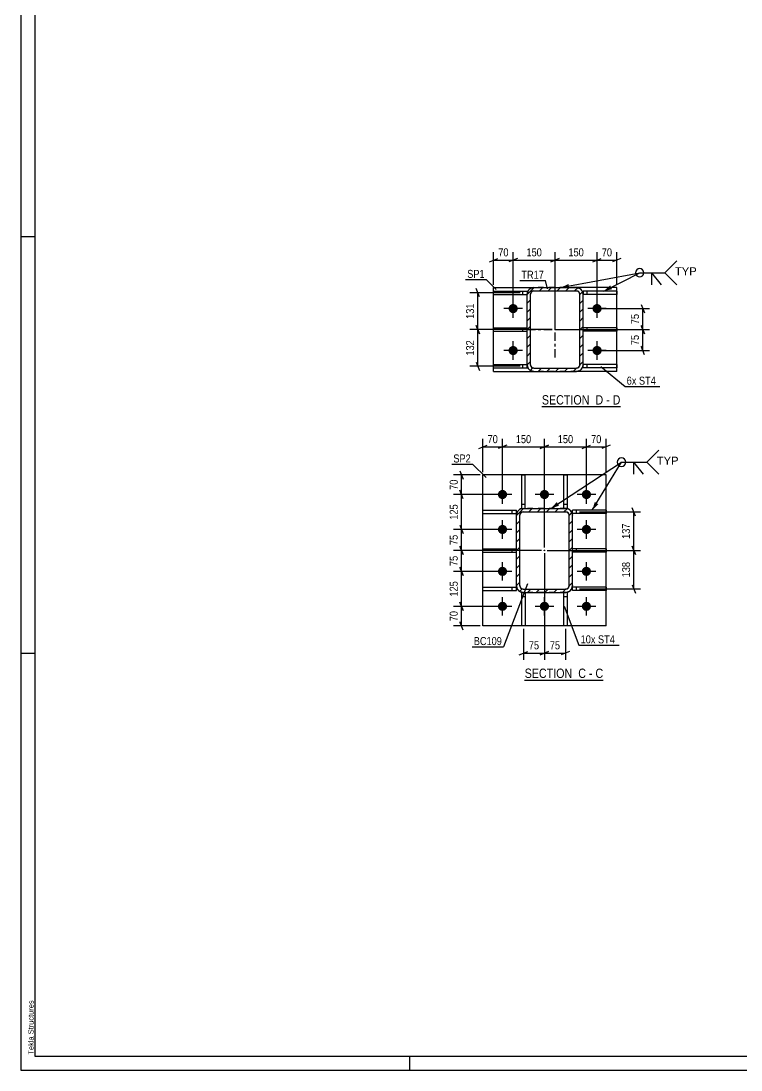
# Model space of a CAD drawing. Header units: millimetres. Extents: x -178 to 1011, y -683 to 158.
# Drawn here: x -178 to 79.4, y -683.1 to -307.9 of the extents above; entities that cross this region are included whole.
import ezdxf

# ---------------------------------------------------------------- set-up
doc = ezdxf.new("R2010")
doc.units = ezdxf.units.MM
doc.linetypes.add('DXK_LINE_DOT2', pattern=[3.9198, 1.9599, -1.9599])
doc.linetypes.add('DXK_LINE_DOT3', pattern=[5.9187, 2.979, -0.9799, 0.9799, -0.9799])
doc.styles.add('Arial', font='ARIAL.TTF', dxfattribs={"height": 0.2})
doc.styles.add('Arial Narrow', font='ARIALN.TTF', dxfattribs={"height": 0.2})

# ---------------------------------------------------------------- blocks, each defined once
blk = doc.blocks.new('Unknown-389678143-1162')
at = {"color": 5, "linetype": 'Continuous'}
for p, q in [((-177.96, 157.93), (-177.96, -683.07)), ((-172.96, 152.93), (-172.96, -678.07)), ((-172.96, -385.07), (-177.96, -385.07)), ((-172.96, -534.07), (-177.96, -534.07)), ((-172.96, -678.07), (1006.04, -678.07)), ((-38.96, -683.07), (-38.96, -678.07)), ((-177.96, -683.07), (1011.04, -683.07))]:
    blk.add_line(p, q, dxfattribs=at)
at = {"color": 174, "linetype": 'Continuous', "style": 'Arial'}
blk.add_text('Tekla Structures', height=1.9102, rotation=90, dxfattribs=at).set_placement((-173.46, -677.57))
blk = doc.blocks.new('Unknown-389678143-14 - 5271')
at = {"color": 6, "linetype": 'Continuous'}
blk.add_line((2.05, -543.59), (30.12, -543.59), dxfattribs=at)
at = {"color": 0, "linetype": 'Continuous'}
blk.add_wipeout([(20.16, -542.84), (20.16, -539.34), (2.05, -539.34), (2.05, -542.84)], dxfattribs=at)
at = {"color": 7, "linetype": 'Continuous', "style": 'Arial Narrow'}
blk.add_text('SECTION ', height=3.34, dxfattribs=at).set_placement((2.05, -542.84))
at = {"color": 0, "linetype": 'Continuous'}
blk.add_wipeout([(23.98, -542.84), (23.98, -539.34), (21.21, -539.34), (21.21, -542.84)], dxfattribs=at)
blk.add_wipeout([(26.3, -542.84), (26.3, -539.34), (25.03, -539.34), (25.03, -542.84)], dxfattribs=at)
at = {"color": 7, "linetype": 'Continuous', "style": 'Arial Narrow'}
blk.add_text('C', height=3.34, dxfattribs=at).set_placement((21.21, -542.84))
at = {"color": 0, "linetype": 'Continuous'}
blk.add_wipeout([(30.12, -542.84), (30.12, -539.34), (27.35, -539.34), (27.35, -542.84)], dxfattribs=at)
at = {"color": 7, "linetype": 'Continuous', "style": 'Arial Narrow'}
for s, p in [('C', (27.35, -542.84)), ('-', (25.03, -542.84))]:
    blk.add_text(s, height=3.34, dxfattribs=at).set_placement(p)
blk = doc.blocks.new('Unknown-389678143-15 - 5753')
at = {"color": 6, "linetype": 'Continuous'}
blk.add_line((8.2, -445.8), (36.27, -445.8), dxfattribs=at)
at = {"color": 0, "linetype": 'Continuous'}
blk.add_wipeout([(26.3, -445.05), (26.3, -441.55), (8.2, -441.55), (8.2, -445.05)], dxfattribs=at)
at = {"color": 7, "linetype": 'Continuous', "style": 'Arial Narrow'}
blk.add_text('SECTION ', height=3.34, dxfattribs=at).set_placement((8.2, -445.05))
at = {"color": 0, "linetype": 'Continuous'}
blk.add_wipeout([(30.12, -445.05), (30.12, -441.55), (27.35, -441.55), (27.35, -445.05)], dxfattribs=at)
blk.add_wipeout([(32.45, -445.05), (32.45, -441.55), (31.17, -441.55), (31.17, -445.05)], dxfattribs=at)
at = {"color": 7, "linetype": 'Continuous', "style": 'Arial Narrow'}
blk.add_text('D', height=3.34, dxfattribs=at).set_placement((27.35, -445.05))
at = {"color": 0, "linetype": 'Continuous'}
blk.add_wipeout([(36.27, -445.05), (36.27, -441.55), (33.5, -441.55), (33.5, -445.05)], dxfattribs=at)
at = {"color": 7, "linetype": 'Continuous', "style": 'Arial Narrow'}
for s, p in [('D', (33.5, -445.05)), ('-', (31.17, -445.05))]:
    blk.add_text(s, height=3.34, dxfattribs=at).set_placement(p)
blk = doc.blocks.new('Part-389678143-5362 - 5271')
at = {"color": 2, "linetype": 'Continuous'}
for p, q in [((-12.87, -524.23), (-12.87, -470.23)), ((31.13, -470.23), (-12.87, -470.23)), ((31.13, -524.23), (31.13, -470.23)), ((31.13, -524.23), (-12.87, -524.23))]:
    blk.add_line(p, q, dxfattribs=at)
blk = doc.blocks.new('Bolt-389678143-5329 - 5271')
at = {"linetype": 'Continuous'}
for points in [[(-7.52, -477.23, -1), (-4.22, -477.23, -1)], [(7.48, -477.23, -1), (10.78, -477.23, -1)], [(22.48, -477.23, -1), (25.78, -477.23, -1)], [(-7.52, -489.73, -1), (-4.22, -489.73, -1)], [(22.48, -489.73, -1), (25.78, -489.73, -1)], [(-7.52, -504.73, -1), (-4.22, -504.73, -1)], [(22.48, -504.73, -1), (25.78, -504.73, -1)], [(-7.52, -517.23, -1), (-4.22, -517.23, -1)], [(7.48, -517.23, -1), (10.78, -517.23, -1)], [(22.48, -517.23, -1), (25.78, -517.23, -1)]]:
    blk.add_hatch(color=1, dxfattribs=at).paths.add_polyline_path(points)
at = {"color": 1, "linetype": 'Continuous'}
for p, q in [((-5.87, -480.53), (-5.87, -473.93)), ((9.13, -480.53), (9.13, -473.93)), ((24.13, -480.53), (24.13, -473.93)), ((-2.57, -477.23), (-9.17, -477.23)), ((12.43, -477.23), (5.83, -477.23)), ((27.43, -477.23), (20.83, -477.23)), ((-5.87, -493.03), (-5.87, -486.43)), ((24.13, -493.03), (24.13, -486.43)), ((-2.57, -489.73), (-9.17, -489.73)), ((27.43, -489.73), (20.83, -489.73)), ((-5.87, -508.03), (-5.87, -501.43)), ((24.13, -508.03), (24.13, -501.43)), ((-2.57, -504.73), (-9.17, -504.73)), ((27.43, -504.73), (20.83, -504.73)), ((-5.87, -520.53), (-5.87, -513.93)), ((9.13, -520.53), (9.13, -513.93)), ((24.13, -520.53), (24.13, -513.93)), ((-2.57, -517.23), (-9.17, -517.23)), ((12.43, -517.23), (5.83, -517.23)), ((27.43, -517.23), (20.83, -517.23))]:
    blk.add_line(p, q, dxfattribs=at)
blk = doc.blocks.new('Part-389678143-5402 - 5271')
at = {"color": 2, "linetype": 'Continuous'}
for p, q in [((16.03, -524.23), (16.03, -512.23)), ((17.23, -512.23), (16.73, -512.23)), ((17.23, -512.23), (17.23, -524.23)), ((17.23, -524.23), (16.03, -524.23))]:
    blk.add_line(p, q, dxfattribs=at)
at = {"color": 7, "linetype": 'DXK_LINE_DOT2'}
for p, q in [((16.73, -512.23), (16.03, -512.23)), ((16.03, -513.73), (17.23, -513.73))]:
    blk.add_line(p, q, dxfattribs=at)
blk = doc.blocks.new('Part-389678143-5285 - 5271')
at = {"linetype": 'Continuous'}
h = blk.add_hatch(dxfattribs=at)
h.set_pattern_fill('', scale=0.7, style=0, pattern_type=0)
h.set_pattern_definition([(45, (-0.8692, -509.8298), (-1.57154, 1.57154), [])])
h.paths.add_polyline_path([(-0.87, -484.63), (-0.87, -509.83), (-0.69, -510.75), (-0.17, -511.53), (0.61, -512.05), (1.53, -512.23), (16.73, -512.23), (17.65, -512.05), (18.43, -511.53), (18.95, -510.75), (19.13, -509.83), (19.13, -484.63), (18.95, -483.71), (18.43, -482.93), (17.65, -482.41), (16.73, -482.23), (1.53, -482.23), (0.61, -482.41), (-0.17, -482.93), (-0.69, -483.71)])
h.paths.add_polyline_path([(0.68, -483.78), (1.07, -483.52), (1.53, -483.43), (16.73, -483.43), (17.19, -483.52), (17.58, -483.78), (17.84, -484.17), (17.93, -484.63), (17.93, -509.83), (17.84, -510.29), (17.58, -510.68), (17.19, -510.94), (16.73, -511.03), (1.53, -511.03), (1.07, -510.94), (0.68, -510.68), (0.42, -510.29), (0.33, -509.83), (0.33, -484.63), (0.42, -484.17)])
blk.add_hatch(color=30, dxfattribs=at).paths.add_polyline_path([(9.13, -497.33, -1), (9.13, -497.13, -1)])
at = {"color": 7, "linetype": 'DXK_LINE_DOT2'}
for p, q in [((-0.87, -484.63), (-0.69, -483.71)), ((0.61, -482.41), (1.53, -482.23)), ((1.53, -483.43), (1.07, -483.52)), ((16.73, -482.23), (1.53, -482.23)), ((1.53, -483.43), (16.73, -483.43)), ((16.73, -482.23), (17.65, -482.41)), ((17.19, -483.52), (16.73, -483.43)), ((18.95, -483.71), (19.13, -484.63)), ((-0.87, -509.83), (-0.87, -484.63)), ((0.42, -484.17), (0.33, -484.63)), ((0.33, -509.83), (0.33, -484.63)), ((17.93, -484.63), (17.84, -484.17)), ((17.93, -509.83), (17.93, -484.63)), ((19.13, -509.83), (19.13, -484.63)), ((-0.69, -510.75), (-0.87, -509.83)), ((0.33, -509.83), (0.42, -510.29)), ((17.84, -510.29), (17.93, -509.83)), ((19.13, -509.83), (18.95, -510.75)), ((1.53, -512.23), (0.61, -512.05)), ((1.07, -510.94), (1.53, -511.03)), ((1.53, -511.03), (16.73, -511.03)), ((16.73, -512.23), (1.53, -512.23)), ((16.73, -511.03), (17.19, -510.94)), ((17.65, -512.05), (16.73, -512.23))]:
    blk.add_line(p, q, dxfattribs=at)
at = {"color": 2, "linetype": 'Continuous'}
for p, q in [((-0.69, -483.71), (-0.87, -484.63)), ((1.53, -482.23), (0.61, -482.41)), ((1.07, -483.52), (1.53, -483.43)), ((1.53, -482.23), (16.73, -482.23)), ((1.53, -483.43), (16.73, -483.43)), ((17.65, -482.41), (16.73, -482.23)), ((16.73, -483.43), (17.19, -483.52)), ((19.13, -484.63), (18.95, -483.71)), ((-0.87, -509.83), (-0.87, -484.63)), ((0.33, -484.63), (0.42, -484.17)), ((0.33, -509.83), (0.33, -484.63)), ((17.84, -484.17), (17.93, -484.63)), ((17.93, -509.83), (17.93, -484.63)), ((19.13, -509.83), (19.13, -484.63)), ((-0.87, -509.83), (-0.69, -510.75)), ((0.42, -510.29), (0.33, -509.83)), ((17.93, -509.83), (17.84, -510.29)), ((18.95, -510.75), (19.13, -509.83)), ((0.61, -512.05), (1.53, -512.23)), ((1.53, -511.03), (1.07, -510.94)), ((1.53, -511.03), (16.73, -511.03)), ((1.53, -512.23), (16.73, -512.23)), ((17.19, -510.94), (16.73, -511.03)), ((16.73, -512.23), (17.65, -512.05))]:
    blk.add_line(p, q, dxfattribs=at)
at = {"color": 7, "linetype": 'DXK_LINE_DOT3'}
blk.add_line((9.13, -497.23), (9.13, -497.23), dxfattribs=at)
at = {"color": 30, "linetype": 'DXK_LINE_DOT3'}
blk.add_line((9.13, -497.23), (9.13, -497.23), dxfattribs=at)
at = {"color": 30, "linetype": 'Continuous'}
blk.add_circle((9.13, -497.23), 0.1, dxfattribs=at)
at = {"color": 7, "linetype": 'DXK_LINE_DOT2'}
for centre, radius, start, end in [((1.53, -484.63), 2.4, 112.5, 157.5), ((1.53, -484.63), 1.2, 112.5, 157.5), ((16.73, -484.63), 1.2, 22.5, 67.5), ((16.73, -484.63), 2.4, 22.5, 67.5), ((1.53, -509.83), 2.4, 202.5, 247.5), ((1.53, -509.83), 1.2, 202.5, 247.5), ((16.73, -509.83), 1.2, 292.5, 337.5), ((16.73, -509.83), 2.4, 292.5, 337.5)]:
    blk.add_arc(centre, radius, start, end, dxfattribs=at)
at = {"color": 2, "linetype": 'Continuous'}
for centre, radius, start, end in [((1.53, -484.63), 2.4, 112.5, 157.5), ((1.53, -484.63), 1.2, 112.5, 157.5), ((16.73, -484.63), 1.2, 22.5, 67.5), ((16.73, -484.63), 2.4, 22.5, 67.5), ((1.53, -509.83), 2.4, 202.5, 247.5), ((1.53, -509.83), 1.2, 202.5, 247.5), ((16.73, -509.83), 1.2, 292.5, 337.5), ((16.73, -509.83), 2.4, 292.5, 337.5)]:
    blk.add_arc(centre, radius, start, end, dxfattribs=at)
blk = doc.blocks.new('Part-389678143-5397 - 5271')
at = {"color": 2, "linetype": 'Continuous'}
for p, q in [((1.03, -524.23), (1.03, -512.23)), ((1.03, -512.23), (1.53, -512.23)), ((2.23, -512.23), (2.23, -524.23)), ((2.23, -524.23), (1.03, -524.23))]:
    blk.add_line(p, q, dxfattribs=at)
at = {"color": 7, "linetype": 'DXK_LINE_DOT2'}
for p, q in [((1.03, -513.73), (2.23, -513.73)), ((1.53, -512.23), (2.23, -512.23))]:
    blk.add_line(p, q, dxfattribs=at)
blk = doc.blocks.new('Part-389678143-5392 - 5271')
at = {"color": 2, "linetype": 'Continuous'}
for p, q in [((16.03, -482.23), (16.03, -470.23)), ((16.03, -470.23), (17.23, -470.23)), ((17.23, -470.23), (17.23, -482.23)), ((17.23, -482.23), (16.73, -482.23))]:
    blk.add_line(p, q, dxfattribs=at)
at = {"color": 7, "linetype": 'DXK_LINE_DOT2'}
for p, q in [((16.03, -480.73), (17.23, -480.73)), ((16.73, -482.23), (16.03, -482.23))]:
    blk.add_line(p, q, dxfattribs=at)
blk = doc.blocks.new('Part-389678143-5416 - 5271')
at = {"color": 2, "linetype": 'Continuous'}
for p, q in [((31.13, -496.63), (19.13, -496.63)), ((31.13, -497.83), (19.13, -497.83)), ((31.13, -496.63), (31.13, -497.83))]:
    blk.add_line(p, q, dxfattribs=at)
at = {"color": 7, "linetype": 'DXK_LINE_DOT2'}
for p, q in [((19.13, -497.83), (19.13, -496.63)), ((20.63, -497.83), (20.63, -496.63))]:
    blk.add_line(p, q, dxfattribs=at)
blk = doc.blocks.new('Part-389678143-5421 - 5271')
at = {"color": 2, "linetype": 'Continuous'}
for p, q in [((31.13, -510.38), (19.13, -510.38)), ((19.13, -511.58), (19.13, -510.38)), ((31.13, -511.58), (19.13, -511.58)), ((31.13, -510.38), (31.13, -511.58))]:
    blk.add_line(p, q, dxfattribs=at)
at = {"color": 7, "linetype": 'DXK_LINE_DOT2'}
blk.add_line((20.63, -511.58), (20.63, -510.38), dxfattribs=at)
blk = doc.blocks.new('Part-389678143-5426 - 5271')
at = {"color": 2, "linetype": 'Continuous'}
for p, q in [((-12.87, -484.08), (-12.87, -482.88)), ((-12.87, -482.88), (-0.87, -482.88)), ((-0.87, -484.08), (-0.87, -482.88)), ((-12.87, -484.08), (-0.87, -484.08))]:
    blk.add_line(p, q, dxfattribs=at)
at = {"color": 7, "linetype": 'DXK_LINE_DOT2'}
blk.add_line((-2.37, -484.08), (-2.37, -482.88), dxfattribs=at)
blk = doc.blocks.new('Part-389678143-5431 - 5271')
at = {"color": 2, "linetype": 'Continuous'}
for p, q in [((-12.87, -497.83), (-12.87, -496.63)), ((-12.87, -496.63), (-0.87, -496.63)), ((-12.87, -497.83), (-0.87, -497.83))]:
    blk.add_line(p, q, dxfattribs=at)
at = {"color": 7, "linetype": 'DXK_LINE_DOT2'}
for p, q in [((-2.37, -497.83), (-2.37, -496.63)), ((-0.87, -497.83), (-0.87, -496.63))]:
    blk.add_line(p, q, dxfattribs=at)
blk = doc.blocks.new('Part-389678143-5436 - 5271')
at = {"color": 2, "linetype": 'Continuous'}
for p, q in [((-12.87, -511.58), (-12.87, -510.38)), ((-12.87, -510.38), (-0.87, -510.38)), ((-12.87, -511.58), (-0.87, -511.58)), ((-0.87, -511.58), (-0.87, -510.38))]:
    blk.add_line(p, q, dxfattribs=at)
at = {"color": 7, "linetype": 'DXK_LINE_DOT2'}
blk.add_line((-2.37, -511.58), (-2.37, -510.38), dxfattribs=at)
blk = doc.blocks.new('Part-389678143-5441 - 5271')
at = {"color": 2, "linetype": 'Continuous'}
for p, q in [((1.03, -482.23), (1.03, -470.23)), ((1.03, -470.23), (2.23, -470.23)), ((2.23, -482.23), (2.23, -470.23)), ((1.03, -482.23), (1.53, -482.23))]:
    blk.add_line(p, q, dxfattribs=at)
at = {"color": 7, "linetype": 'DXK_LINE_DOT2'}
for p, q in [((1.03, -480.73), (2.23, -480.73)), ((1.53, -482.23), (2.23, -482.23))]:
    blk.add_line(p, q, dxfattribs=at)
blk = doc.blocks.new('Part-389678143-5457 - 5271')
at = {"color": 2, "linetype": 'Continuous'}
for p, q in [((31.13, -482.88), (19.13, -482.88)), ((19.13, -484.08), (19.13, -482.88)), ((31.13, -482.88), (31.13, -484.08)), ((31.13, -484.08), (19.13, -484.08))]:
    blk.add_line(p, q, dxfattribs=at)
at = {"color": 7, "linetype": 'DXK_LINE_DOT2'}
blk.add_line((20.63, -484.08), (20.63, -482.88), dxfattribs=at)
blk = doc.blocks.new('Part-389678143-5869 - 5753')
at = {"color": 2, "linetype": 'Continuous'}
for p, q in [((34.94, -417.63), (22.94, -417.63)), ((34.94, -418.83), (22.94, -418.83)), ((34.94, -417.63), (34.94, -418.83))]:
    blk.add_line(p, q, dxfattribs=at)
at = {"color": 7, "linetype": 'DXK_LINE_DOT2'}
for p, q in [((22.94, -418.83), (22.94, -417.63)), ((24.44, -418.83), (24.44, -417.63))]:
    blk.add_line(p, q, dxfattribs=at)
blk = doc.blocks.new('Part-389678143-5821 - 5753')
at = {"linetype": 'Continuous'}
h = blk.add_hatch(dxfattribs=at)
h.set_pattern_fill('', scale=0.7, style=0, pattern_type=0)
h.set_pattern_definition([(45, (2.9446, -430.8313), (-1.57154, 1.57154), [])])
h.paths.add_polyline_path([(2.94, -405.63), (2.94, -430.83), (3.13, -431.75), (3.65, -432.53), (4.43, -433.05), (5.34, -433.23), (20.54, -433.23), (21.46, -433.05), (22.24, -432.53), (22.76, -431.75), (22.94, -430.83), (22.94, -405.63), (22.76, -404.71), (22.24, -403.93), (21.46, -403.41), (20.54, -403.23), (5.34, -403.23), (4.43, -403.41), (3.65, -403.93), (3.13, -404.71)])
h.paths.add_polyline_path([(4.5, -404.78), (4.89, -404.52), (5.34, -404.43), (20.54, -404.43), (21, -404.52), (21.39, -404.78), (21.65, -405.17), (21.74, -405.63), (21.74, -430.83), (21.65, -431.29), (21.39, -431.68), (21, -431.94), (20.54, -432.03), (5.34, -432.03), (4.89, -431.94), (4.5, -431.68), (4.24, -431.29), (4.14, -430.83), (4.14, -405.63), (4.24, -405.17)])
at = {"color": 7, "linetype": 'DXK_LINE_DOT2'}
for p, q in [((2.94, -405.63), (3.13, -404.71)), ((4.24, -405.17), (4.14, -405.63)), ((4.43, -403.41), (5.34, -403.23)), ((5.34, -404.43), (4.89, -404.52)), ((5.34, -403.23), (20.54, -403.23)), ((5.34, -404.43), (20.54, -404.43)), ((20.54, -403.23), (21.46, -403.41)), ((21, -404.52), (20.54, -404.43)), ((21.74, -405.63), (21.65, -405.17)), ((22.76, -404.71), (22.94, -405.63)), ((2.94, -430.83), (2.94, -405.63)), ((4.14, -430.83), (4.14, -405.63)), ((21.74, -430.83), (21.74, -405.63)), ((22.94, -430.83), (22.94, -405.63)), ((3.13, -431.75), (2.94, -430.83)), ((4.14, -430.83), (4.24, -431.29)), ((21.65, -431.29), (21.74, -430.83)), ((22.94, -430.83), (22.76, -431.75)), ((5.34, -433.23), (4.43, -433.05)), ((4.89, -431.94), (5.34, -432.03)), ((5.34, -432.03), (20.54, -432.03)), ((5.34, -433.23), (20.54, -433.23)), ((20.54, -432.03), (21, -431.94)), ((21.46, -433.05), (20.54, -433.23))]:
    blk.add_line(p, q, dxfattribs=at)
at = {"color": 2, "linetype": 'Continuous'}
for p, q in [((3.13, -404.71), (2.94, -405.63)), ((4.14, -405.63), (4.24, -405.17)), ((5.34, -403.23), (4.43, -403.41)), ((4.89, -404.52), (5.34, -404.43)), ((5.34, -403.23), (20.54, -403.23)), ((5.34, -404.43), (20.54, -404.43)), ((21.46, -403.41), (20.54, -403.23)), ((20.54, -404.43), (21, -404.52)), ((21.65, -405.17), (21.74, -405.63)), ((22.94, -405.63), (22.76, -404.71)), ((2.94, -430.83), (2.94, -405.63)), ((4.14, -430.83), (4.14, -405.63)), ((21.74, -430.83), (21.74, -405.63)), ((22.94, -430.83), (22.94, -405.63)), ((2.94, -430.83), (3.13, -431.75)), ((4.24, -431.29), (4.14, -430.83)), ((21.74, -430.83), (21.65, -431.29)), ((22.76, -431.75), (22.94, -430.83)), ((4.43, -433.05), (5.34, -433.23)), ((5.34, -432.03), (4.89, -431.94)), ((5.34, -432.03), (20.54, -432.03)), ((5.34, -433.23), (20.54, -433.23)), ((21, -431.94), (20.54, -432.03)), ((20.54, -433.23), (21.46, -433.05))]:
    blk.add_line(p, q, dxfattribs=at)
at = {"color": 7, "linetype": 'DXK_LINE_DOT3'}
for p, q in [((12.94, -428.23), (12.94, -408.23)), ((2.94, -418.23), (22.94, -418.23))]:
    blk.add_line(p, q, dxfattribs=at)
at = {"color": 7, "linetype": 'DXK_LINE_DOT2'}
for centre, radius, start, end in [((5.34, -405.63), 2.4, 112.5, 157.5), ((5.34, -405.63), 1.2, 112.5, 157.5), ((20.54, -405.63), 1.2, 22.5, 67.5), ((20.54, -405.63), 2.4, 22.5, 67.5), ((5.34, -430.83), 1.2, 202.5, 247.5), ((20.54, -430.83), 1.2, 292.5, 337.5), ((5.34, -430.83), 2.4, 202.5, 247.5), ((20.54, -430.83), 2.4, 292.5, 337.5)]:
    blk.add_arc(centre, radius, start, end, dxfattribs=at)
at = {"color": 2, "linetype": 'Continuous'}
for centre, radius, start, end in [((5.34, -405.63), 2.4, 112.5, 157.5), ((5.34, -405.63), 1.2, 112.5, 157.5), ((20.54, -405.63), 1.2, 22.5, 67.5), ((20.54, -405.63), 2.4, 22.5, 67.5), ((5.34, -430.83), 1.2, 202.5, 247.5), ((20.54, -430.83), 1.2, 292.5, 337.5), ((5.34, -430.83), 2.4, 202.5, 247.5), ((20.54, -430.83), 2.4, 292.5, 337.5)]:
    blk.add_arc(centre, radius, start, end, dxfattribs=at)
blk = doc.blocks.new('Bolt-389678143-5765 - 5753')
at = {"linetype": 'Continuous'}
for points in [[(-3.71, -410.73, -1), (-0.41, -410.73, -1)], [(26.29, -410.73, -1), (29.59, -410.73, -1)], [(-3.71, -425.73, -1), (-0.41, -425.73, -1)], [(26.29, -425.73, -1), (29.59, -425.73, -1)]]:
    blk.add_hatch(color=1, dxfattribs=at).paths.add_polyline_path(points)
at = {"color": 1, "linetype": 'Continuous'}
for p, q in [((-2.06, -414.03), (-2.06, -407.43)), ((27.94, -414.03), (27.94, -407.43)), ((1.24, -410.73), (-5.36, -410.73)), ((31.24, -410.73), (24.64, -410.73)), ((-2.06, -429.03), (-2.06, -422.43)), ((27.94, -429.03), (27.94, -422.43)), ((1.24, -425.73), (-5.36, -425.73)), ((31.24, -425.73), (24.64, -425.73))]:
    blk.add_line(p, q, dxfattribs=at)
blk = doc.blocks.new('Part-389678143-5859 - 5753')
at = {"color": 2, "linetype": 'Continuous'}
for p, q in [((34.94, -430.78), (22.94, -430.78)), ((22.94, -431.98), (22.94, -430.83)), ((34.94, -430.78), (34.94, -431.98)), ((34.94, -431.98), (22.94, -431.98))]:
    blk.add_line(p, q, dxfattribs=at)
at = {"color": 7, "linetype": 'DXK_LINE_DOT2'}
for p, q in [((22.94, -430.83), (22.94, -430.78)), ((22.94, -430.78), (22.94, -430.83)), ((24.44, -431.98), (24.44, -430.78))]:
    blk.add_line(p, q, dxfattribs=at)
blk = doc.blocks.new('Part-389678143-5864 - 5753')
at = {"color": 2, "linetype": 'Continuous'}
for p, q in [((34.94, -404.48), (22.94, -404.48)), ((22.94, -404.48), (22.94, -405.63)), ((34.94, -404.48), (34.94, -405.68)), ((34.94, -405.68), (22.94, -405.68))]:
    blk.add_line(p, q, dxfattribs=at)
at = {"color": 7, "linetype": 'DXK_LINE_DOT2'}
for p, q in [((24.44, -405.68), (24.44, -404.48)), ((22.94, -405.63), (22.94, -405.68))]:
    blk.add_line(p, q, dxfattribs=at)
blk = doc.blocks.new('Part-389678143-5874 - 5753')
at = {"color": 2, "linetype": 'Continuous'}
for p, q in [((-9.06, -431.98), (-9.06, -430.78)), ((-9.06, -430.78), (2.94, -430.78)), ((2.94, -431.98), (2.94, -430.83)), ((-9.06, -431.98), (2.94, -431.98))]:
    blk.add_line(p, q, dxfattribs=at)
at = {"color": 7, "linetype": 'DXK_LINE_DOT2'}
for p, q in [((1.44, -431.98), (1.44, -430.78)), ((2.94, -430.83), (2.94, -430.78)), ((2.94, -430.78), (2.94, -430.83))]:
    blk.add_line(p, q, dxfattribs=at)
blk = doc.blocks.new('Part-389678143-5879 - 5753')
at = {"color": 2, "linetype": 'Continuous'}
for p, q in [((-9.06, -405.68), (-9.06, -404.48)), ((-9.06, -404.48), (2.94, -404.48)), ((2.94, -404.48), (2.94, -405.63)), ((-9.06, -405.68), (2.94, -405.68))]:
    blk.add_line(p, q, dxfattribs=at)
at = {"color": 7, "linetype": 'DXK_LINE_DOT2'}
for p, q in [((1.44, -405.68), (1.44, -404.48)), ((2.94, -405.63), (2.94, -405.68))]:
    blk.add_line(p, q, dxfattribs=at)
blk = doc.blocks.new('Part-389678143-5884 - 5753')
at = {"color": 2, "linetype": 'Continuous'}
for p, q in [((-9.06, -418.83), (-9.06, -417.63)), ((-9.06, -417.63), (2.94, -417.63)), ((-9.06, -418.83), (2.94, -418.83))]:
    blk.add_line(p, q, dxfattribs=at)
at = {"color": 7, "linetype": 'DXK_LINE_DOT2'}
for p, q in [((1.44, -418.83), (1.44, -417.63)), ((2.94, -418.83), (2.94, -417.63))]:
    blk.add_line(p, q, dxfattribs=at)
blk = doc.blocks.new('Part-389678143-5927 - 5753')
at = {"color": 2, "linetype": 'Continuous'}
for p, q in [((-9.06, -433.23), (-9.06, -403.23)), ((-9.06, -403.23), (5.34, -403.23)), ((34.94, -403.23), (20.54, -403.23)), ((34.94, -433.23), (34.94, -403.23)), ((-9.06, -433.23), (5.34, -433.23)), ((34.94, -433.23), (20.54, -433.23))]:
    blk.add_line(p, q, dxfattribs=at)
at = {"color": 7, "linetype": 'DXK_LINE_DOT2'}
for p, q in [((20.54, -403.23), (5.34, -403.23)), ((20.54, -433.23), (5.34, -433.23))]:
    blk.add_line(p, q, dxfattribs=at)
blk = doc.blocks.new('StraightDimension-389678143-47598 - 5271')
at = {"color": 7, "linetype": 'Continuous'}
for p, q in [((-6.87, -504.73), (-23.37, -504.73)), ((-21.12, -503.23), (-19.92, -506.23)), ((-20.52, -517.23), (-20.52, -504.73)), ((-6.87, -517.23), (-23.37, -517.23)), ((-19.92, -518.73), (-21.12, -515.73))]:
    blk.add_line(p, q, dxfattribs=at)
at = {"color": 0}
blk.add_wipeout([(-21.27, -507.64), (-25.47, -507.64), (-25.47, -514.32), (-21.27, -514.32)], dxfattribs=at)
at = {"color": 3, "style": 'Arial Narrow'}
blk.add_text('125', height=2.863, rotation=90.0002, dxfattribs=at).set_placement((-21.87, -513.72))
blk = doc.blocks.new('StraightDimension-389678143-47596 - 5271')
at = {"color": 7, "linetype": 'Continuous'}
for p, q in [((-6.87, -489.73), (-23.37, -489.73)), ((-21.12, -488.23), (-19.92, -491.23)), ((-20.52, -497.23), (-20.52, -489.73)), ((8.13, -497.23), (-23.37, -497.23)), ((-19.92, -498.73), (-21.12, -495.73))]:
    blk.add_line(p, q, dxfattribs=at)
at = {"color": 0}
blk.add_wipeout([(-21.27, -491.05), (-25.47, -491.05), (-25.47, -495.91), (-21.27, -495.91)], dxfattribs=at)
at = {"color": 3, "style": 'Arial Narrow'}
blk.add_text('75', height=2.863, rotation=90.0002, dxfattribs=at).set_placement((-21.87, -495.31))
blk = doc.blocks.new('StraightDimension-389678143-47903 - 5271')
at = {"color": 7, "linetype": 'Continuous'}
for p, q in [((9.13, -496.23), (9.13, -457.36)), ((24.13, -476.23), (24.13, -457.36)), ((10.63, -459.61), (7.63, -460.81)), ((9.13, -460.21), (24.13, -460.21)), ((22.63, -460.81), (25.63, -459.61))]:
    blk.add_line(p, q, dxfattribs=at)
at = {"color": 0}
blk.add_wipeout([(19.97, -459.46), (19.97, -455.26), (13.29, -455.26), (13.29, -459.46)], dxfattribs=at)
at = {"color": 3, "style": 'Arial Narrow'}
blk.add_text('150', height=2.863, dxfattribs=at).set_placement((13.89, -458.86))
blk = doc.blocks.new('StraightDimension-389678143-47824 - 5271')
at = {"color": 7, "linetype": 'Continuous'}
for p, q in [((10.13, -497.23), (43.46, -497.23)), ((41.66, -498.73), (40.46, -495.73)), ((41.06, -510.98), (41.06, -497.23)), ((40.46, -509.48), (41.66, -512.48)), ((21.63, -510.98), (43.46, -510.98))]:
    blk.add_line(p, q, dxfattribs=at)
at = {"color": 0}
blk.add_wipeout([(40.31, -500.76), (36.11, -500.76), (36.11, -507.45), (40.31, -507.45)], dxfattribs=at)
at = {"color": 3, "style": 'Arial Narrow'}
blk.add_text('138', height=2.863, rotation=90.0002, dxfattribs=at).set_placement((39.71, -506.85))
blk = doc.blocks.new('StraightDimension-389678143-47521 - 5271')
at = {"color": 7, "linetype": 'Continuous'}
for p, q in [((9.13, -498.23), (9.13, -536.34)), ((16.63, -525.23), (16.63, -536.34)), ((7.63, -534.54), (10.63, -533.34)), ((9.13, -533.94), (16.63, -533.94)), ((18.13, -533.34), (15.13, -534.54))]:
    blk.add_line(p, q, dxfattribs=at)
at = {"color": 0}
blk.add_wipeout([(15.31, -533.19), (15.31, -528.99), (10.45, -528.99), (10.45, -533.19)], dxfattribs=at)
at = {"color": 3, "style": 'Arial Narrow'}
blk.add_text('75', height=2.863, dxfattribs=at).set_placement((11.05, -532.59))
blk = doc.blocks.new('StraightDimension-389678143-47522 - 5271')
at = {"color": 7, "linetype": 'Continuous'}
for p, q in [((9.13, -498.23), (9.13, -536.34)), ((1.63, -525.23), (1.63, -536.34)), ((0.13, -534.54), (3.13, -533.34)), ((1.63, -533.94), (9.13, -533.94)), ((10.63, -533.34), (7.63, -534.54))]:
    blk.add_line(p, q, dxfattribs=at)
at = {"color": 0}
blk.add_wipeout([(7.81, -533.19), (7.81, -528.99), (2.95, -528.99), (2.95, -533.19)], dxfattribs=at)
at = {"color": 3, "style": 'Arial Narrow'}
blk.add_text('75', height=2.863, dxfattribs=at).set_placement((3.55, -532.59))
blk = doc.blocks.new('StraightDimension-389678143-47904 - 5271')
at = {"color": 7, "linetype": 'Continuous'}
for p, q in [((-5.87, -476.23), (-5.87, -457.36)), ((9.13, -496.23), (9.13, -457.36)), ((-4.37, -459.61), (-7.37, -460.81)), ((-5.87, -460.21), (9.13, -460.21)), ((7.63, -460.81), (10.63, -459.61))]:
    blk.add_line(p, q, dxfattribs=at)
at = {"color": 0}
blk.add_wipeout([(4.97, -459.46), (4.97, -455.26), (-1.71, -455.26), (-1.71, -459.46)], dxfattribs=at)
at = {"color": 3, "style": 'Arial Narrow'}
blk.add_text('150', height=2.863, dxfattribs=at).set_placement((-1.11, -458.86))
blk = doc.blocks.new('StraightDimension-389678143-47594 - 5271')
at = {"color": 7, "linetype": 'Continuous'}
for p, q in [((-21.12, -468.73), (-19.92, -471.73)), ((-13.87, -470.23), (-23.37, -470.23)), ((-20.52, -477.23), (-20.52, -470.23)), ((-19.92, -478.73), (-21.12, -475.73)), ((-6.87, -477.23), (-23.37, -477.23))]:
    blk.add_line(p, q, dxfattribs=at)
at = {"color": 0}
blk.add_wipeout([(-21.27, -471.3), (-25.47, -471.3), (-25.47, -476.16), (-21.27, -476.16)], dxfattribs=at)
at = {"color": 3, "style": 'Arial Narrow'}
blk.add_text('70', height=2.863, rotation=90.0002, dxfattribs=at).set_placement((-21.87, -475.56))
blk = doc.blocks.new('StraightDimension-389678143-47595 - 5271')
at = {"color": 7, "linetype": 'Continuous'}
for p, q in [((-19.92, -478.73), (-21.12, -475.73)), ((-6.87, -477.23), (-23.37, -477.23)), ((-20.52, -489.73), (-20.52, -477.23)), ((-6.87, -489.73), (-23.37, -489.73)), ((-21.12, -488.23), (-19.92, -491.23))]:
    blk.add_line(p, q, dxfattribs=at)
at = {"color": 0}
blk.add_wipeout([(-21.27, -480.14), (-25.47, -480.14), (-25.47, -486.82), (-21.27, -486.82)], dxfattribs=at)
at = {"color": 3, "style": 'Arial Narrow'}
blk.add_text('125', height=2.863, rotation=90.0002, dxfattribs=at).set_placement((-21.87, -486.22))
blk = doc.blocks.new('StraightDimension-389678143-47597 - 5271')
at = {"color": 7, "linetype": 'Continuous'}
for p, q in [((8.13, -497.23), (-23.37, -497.23)), ((-21.12, -495.73), (-19.92, -498.73)), ((-20.52, -504.73), (-20.52, -497.23)), ((-6.87, -504.73), (-23.37, -504.73)), ((-19.92, -506.23), (-21.12, -503.23))]:
    blk.add_line(p, q, dxfattribs=at)
at = {"color": 0}
blk.add_wipeout([(-21.27, -498.55), (-25.47, -498.55), (-25.47, -503.41), (-21.27, -503.41)], dxfattribs=at)
at = {"color": 3, "style": 'Arial Narrow'}
blk.add_text('75', height=2.863, rotation=90.0002, dxfattribs=at).set_placement((-21.87, -502.81))
blk = doc.blocks.new('StraightDimension-389678143-47599 - 5271')
at = {"color": 7, "linetype": 'Continuous'}
for p, q in [((-6.87, -517.23), (-23.37, -517.23)), ((-21.12, -515.73), (-19.92, -518.73)), ((-20.52, -524.23), (-20.52, -517.23)), ((-13.87, -524.23), (-23.37, -524.23)), ((-19.92, -525.73), (-21.12, -522.73))]:
    blk.add_line(p, q, dxfattribs=at)
at = {"color": 0}
blk.add_wipeout([(-21.27, -518.3), (-25.47, -518.3), (-25.47, -523.16), (-21.27, -523.16)], dxfattribs=at)
at = {"color": 3, "style": 'Arial Narrow'}
blk.add_text('70', height=2.863, rotation=90.0002, dxfattribs=at).set_placement((-21.87, -522.56))
blk = doc.blocks.new('StraightDimension-389678143-47823 - 5271')
at = {"color": 7, "linetype": 'Continuous'}
for p, q in [((21.63, -483.48), (43.46, -483.48)), ((41.66, -484.98), (40.46, -481.98)), ((41.06, -497.23), (41.06, -483.48)), ((10.13, -497.23), (43.46, -497.23)), ((40.46, -495.73), (41.66, -498.73))]:
    blk.add_line(p, q, dxfattribs=at)
at = {"color": 0}
blk.add_wipeout([(40.31, -487.01), (36.11, -487.01), (36.11, -493.7), (40.31, -493.7)], dxfattribs=at)
at = {"color": 3, "style": 'Arial Narrow'}
blk.add_text('137', height=2.863, rotation=90.0002, dxfattribs=at).set_placement((39.71, -493.1))
blk = doc.blocks.new('StraightDimension-389678143-47902 - 5271')
at = {"color": 7, "linetype": 'Continuous'}
for p, q in [((24.13, -476.23), (24.13, -457.36)), ((31.13, -469.23), (31.13, -457.36)), ((22.63, -460.81), (25.63, -459.61)), ((24.13, -460.21), (31.13, -460.21)), ((32.63, -459.61), (29.63, -460.81))]:
    blk.add_line(p, q, dxfattribs=at)
at = {"color": 0}
blk.add_wipeout([(30.06, -459.46), (30.06, -455.26), (25.2, -455.26), (25.2, -459.46)], dxfattribs=at)
at = {"color": 3, "style": 'Arial Narrow'}
blk.add_text('70', height=2.863, dxfattribs=at).set_placement((25.8, -458.86))
blk = doc.blocks.new('StraightDimension-389678143-47905 - 5271')
at = {"color": 7, "linetype": 'Continuous'}
for p, q in [((-12.87, -469.23), (-12.87, -457.36)), ((-5.87, -476.23), (-5.87, -457.36)), ((-14.37, -460.81), (-11.37, -459.61)), ((-12.87, -460.21), (-5.87, -460.21)), ((-4.37, -459.61), (-7.37, -460.81))]:
    blk.add_line(p, q, dxfattribs=at)
at = {"color": 0}
blk.add_wipeout([(-6.94, -459.46), (-6.94, -455.26), (-11.8, -455.26), (-11.8, -459.46)], dxfattribs=at)
at = {"color": 3, "style": 'Arial Narrow'}
blk.add_text('70', height=2.863, dxfattribs=at).set_placement((-11.2, -458.86))
blk = doc.blocks.new('StraightDimension-389678143-47191 - 5753')
at = {"color": 7, "linetype": 'Continuous'}
for p, q in [((11.94, -418.23), (-17.53, -418.23)), ((-14.08, -419.73), (-15.28, -416.73)), ((-14.68, -431.38), (-14.68, -418.23)), ((0.44, -431.38), (-17.53, -431.38)), ((-15.28, -429.88), (-14.08, -432.88))]:
    blk.add_line(p, q, dxfattribs=at)
at = {"color": 0}
blk.add_wipeout([(-15.43, -421.46), (-19.63, -421.46), (-19.63, -428.15), (-15.43, -428.15)], dxfattribs=at)
at = {"color": 3, "style": 'Arial Narrow'}
blk.add_text('132', height=2.863, rotation=90.0002, dxfattribs=at).set_placement((-16.03, -427.55))
blk = doc.blocks.new('StraightDimension-389678143-47263 - 5753')
at = {"color": 7, "linetype": 'Continuous'}
for p, q in [((28.94, -410.73), (46.64, -410.73)), ((43.64, -409.23), (44.84, -412.23)), ((44.24, -418.23), (44.24, -410.73)), ((13.94, -418.23), (46.64, -418.23)), ((44.84, -419.73), (43.64, -416.73))]:
    blk.add_line(p, q, dxfattribs=at)
at = {"color": 0}
blk.add_wipeout([(43.49, -412.05), (39.29, -412.05), (39.29, -416.91), (43.49, -416.91)], dxfattribs=at)
at = {"color": 3, "style": 'Arial Narrow'}
blk.add_text('75', height=2.863, rotation=90.0002, dxfattribs=at).set_placement((42.89, -416.31))
blk = doc.blocks.new('StraightDimension-389678143-47364 - 5753')
at = {"color": 7, "linetype": 'Continuous'}
for p, q in [((-0.56, -392.79), (-3.56, -393.99)), ((-2.06, -409.73), (-2.06, -390.54)), ((-2.06, -393.39), (12.94, -393.39)), ((11.44, -393.99), (14.44, -392.79)), ((12.94, -417.23), (12.94, -390.54))]:
    blk.add_line(p, q, dxfattribs=at)
at = {"color": 0}
blk.add_wipeout([(8.79, -392.64), (8.79, -388.44), (2.1, -388.44), (2.1, -392.64)], dxfattribs=at)
at = {"color": 3, "style": 'Arial Narrow'}
blk.add_text('150', height=2.863, dxfattribs=at).set_placement((2.7, -392.04))
blk = doc.blocks.new('StraightDimension-389678143-47190 - 5753')
at = {"color": 7, "linetype": 'Continuous'}
for p, q in [((0.44, -405.08), (-17.53, -405.08)), ((-14.08, -406.58), (-15.28, -403.58)), ((-14.68, -418.23), (-14.68, -405.08)), ((11.94, -418.23), (-17.53, -418.23)), ((-15.28, -416.73), (-14.08, -419.73))]:
    blk.add_line(p, q, dxfattribs=at)
at = {"color": 0}
blk.add_wipeout([(-15.43, -408.31), (-19.63, -408.31), (-19.63, -415), (-15.43, -415)], dxfattribs=at)
at = {"color": 3, "style": 'Arial Narrow'}
blk.add_text('131', height=2.863, rotation=90.0002, dxfattribs=at).set_placement((-16.03, -414.4))
blk = doc.blocks.new('StraightDimension-389678143-47264 - 5753')
at = {"color": 7, "linetype": 'Continuous'}
for p, q in [((13.94, -418.23), (46.64, -418.23)), ((43.64, -416.73), (44.84, -419.73)), ((44.24, -425.73), (44.24, -418.23)), ((28.94, -425.73), (46.64, -425.73)), ((44.84, -427.23), (43.64, -424.23))]:
    blk.add_line(p, q, dxfattribs=at)
at = {"color": 0}
blk.add_wipeout([(43.49, -419.55), (39.29, -419.55), (39.29, -424.41), (43.49, -424.41)], dxfattribs=at)
at = {"color": 3, "style": 'Arial Narrow'}
blk.add_text('75', height=2.863, rotation=90.0002, dxfattribs=at).set_placement((42.89, -423.81))
blk = doc.blocks.new('StraightDimension-389678143-47362 - 5753')
at = {"color": 7, "linetype": 'Continuous'}
for p, q in [((26.44, -393.99), (29.44, -392.79)), ((27.94, -409.73), (27.94, -390.54)), ((27.94, -393.39), (34.94, -393.39)), ((36.44, -392.79), (33.44, -393.99)), ((34.94, -402.23), (34.94, -390.54))]:
    blk.add_line(p, q, dxfattribs=at)
at = {"color": 0}
blk.add_wipeout([(33.87, -392.64), (33.87, -388.44), (29.02, -388.44), (29.02, -392.64)], dxfattribs=at)
at = {"color": 3, "style": 'Arial Narrow'}
blk.add_text('70', height=2.863, dxfattribs=at).set_placement((29.62, -392.04))
blk = doc.blocks.new('StraightDimension-389678143-47363 - 5753')
at = {"color": 7, "linetype": 'Continuous'}
for p, q in [((14.44, -392.79), (11.44, -393.99)), ((12.94, -417.23), (12.94, -390.54)), ((12.94, -393.39), (27.94, -393.39)), ((26.44, -393.99), (29.44, -392.79)), ((27.94, -409.73), (27.94, -390.54))]:
    blk.add_line(p, q, dxfattribs=at)
at = {"color": 0}
blk.add_wipeout([(23.79, -392.64), (23.79, -388.44), (17.1, -388.44), (17.1, -392.64)], dxfattribs=at)
at = {"color": 3, "style": 'Arial Narrow'}
blk.add_text('150', height=2.863, dxfattribs=at).set_placement((17.7, -392.04))
blk = doc.blocks.new('StraightDimension-389678143-47365 - 5753')
at = {"color": 7, "linetype": 'Continuous'}
for p, q in [((-10.56, -393.99), (-7.56, -392.79)), ((-9.06, -402.23), (-9.06, -390.54)), ((-9.06, -393.39), (-2.06, -393.39)), ((-0.56, -392.79), (-3.56, -393.99)), ((-2.06, -409.73), (-2.06, -390.54))]:
    blk.add_line(p, q, dxfattribs=at)
at = {"color": 0}
blk.add_wipeout([(-3.13, -392.64), (-3.13, -388.44), (-7.98, -388.44), (-7.98, -392.64)], dxfattribs=at)
at = {"color": 3, "style": 'Arial Narrow'}
blk.add_text('70', height=2.863, dxfattribs=at).set_placement((-7.38, -392.04))
blk = doc.blocks.new('Mark-389678143-5281 - 5271')
at = {"color": 0}
blk.add_wipeout([(-6.08, -531.08), (-6.08, -528.08), (-16.13, -528.08), (-16.13, -531.08)], dxfattribs=at)
blk.add_wipeout([(-6.08, -531.08), (-6.08, -528.08), (-16.13, -528.08), (-16.13, -531.08)], dxfattribs=at)
at = {"color": 30, "linetype": 'Continuous'}
for p in [(3.01, -509.18), (-16.73, -531.68)]:
    blk.add_line(p, (-5.48, -531.68), dxfattribs=at)
at = {"color": 3, "style": 'Arial Narrow'}
blk.add_text('BC109', height=2.863, dxfattribs=at).set_placement((-16.13, -531.08))
blk = doc.blocks.new('Mark-389678143-5358 - 5271')
at = {"color": 0}
blk.add_wipeout([(-17.22, -465.78), (-17.22, -462.78), (-23.43, -462.78), (-23.43, -465.78)], dxfattribs=at)
blk.add_wipeout([(-17.22, -465.78), (-17.22, -462.78), (-23.43, -462.78), (-23.43, -465.78)], dxfattribs=at)
at = {"color": 30, "linetype": 'Continuous'}
for p in [(-24.03, -466.38), (-11.7, -471.12)]:
    blk.add_line(p, (-16.62, -466.38), dxfattribs=at)
at = {"color": 3, "style": 'Arial Narrow'}
blk.add_text('SP2', height=2.863, dxfattribs=at).set_placement((-23.43, -465.78))
blk = doc.blocks.new('WeldMark-389678143-26410 - 5271')
at = {"linetype": 'Continuous'}
for points in [[(14.34, -481.21), (11.42, -482.23), (13.52, -479.96)], [(28.4, -480.71), (26.2, -482.88), (27.12, -479.93)]]:
    blk.add_hatch(color=30, dxfattribs=at).paths.add_polyline_path(points)
at = {"color": 30, "linetype": 'Continuous'}
for p, q in [((11.42, -482.23), (36.67, -465.66)), ((26.2, -482.88), (36.67, -465.66)), ((36.67, -465.66), (45.67, -465.66))]:
    blk.add_line(p, q, dxfattribs=at)
at = {"color": 3, "linetype": 'Continuous'}
for q in [(44.38, -469.94), (40.96, -469.94)]:
    blk.add_line((40.96, -465.66), q, dxfattribs=at)
for start, end in [(90, 270), (270, 90)]:
    blk.add_arc((36.67, -465.66), 1.5, start, end, dxfattribs=at)
at = {"color": 0, "linetype": 'Continuous'}
blk.add_wipeout([(57.05, -466.56), (57.05, -463.56), (49.27, -463.56), (49.27, -466.56)], dxfattribs=at)
blk.add_wipeout([(57.05, -466.56), (57.05, -463.56), (49.27, -463.56), (49.27, -466.56)], dxfattribs=at)
at = {"color": 3, "linetype": 'Continuous'}
for q in [(49.96, -461.37), (49.96, -469.94)]:
    blk.add_line((45.67, -465.66), q, dxfattribs=at)
at = {"color": 3, "linetype": 'Continuous', "style": 'Arial'}
blk.add_text('TYP', height=2.865, dxfattribs=at).set_placement((49.27, -466.56))
blk = doc.blocks.new('MarkSet-389678143-5737 - 5271')
at = {"color": 0}
blk.add_wipeout([(27.36, -530.47), (27.36, -527.47), (22.06, -527.47), (22.06, -530.47)], dxfattribs=at)
blk.add_wipeout([(27.36, -530.47), (27.36, -527.47), (22.06, -527.47), (22.06, -530.47)], dxfattribs=at)
at = {"color": 30, "linetype": 'Continuous'}
blk.add_line((16.15, -517.22), (21.46, -531.07), dxfattribs=at)
at = {"color": 0}
blk.add_wipeout([(34.29, -530.47), (34.29, -527.47), (28.26, -527.47), (28.26, -530.47)], dxfattribs=at)
blk.add_wipeout([(34.29, -530.47), (34.29, -527.47), (28.26, -527.47), (28.26, -530.47)], dxfattribs=at)
at = {"color": 30, "linetype": 'Continuous'}
blk.add_line((21.46, -531.07), (35.79, -531.07), dxfattribs=at)
at = {"color": 3, "style": 'Arial Narrow'}
for s, p in [('10x', (22.06, -530.47)), ('ST4', (28.26, -530.47))]:
    blk.add_text(s, height=2.863, dxfattribs=at).set_placement(p)
blk = doc.blocks.new('Mark-389678143-5817 - 5753')
at = {"color": 0}
blk.add_wipeout([(8.92, -400.06), (8.92, -397.06), (0.89, -397.06), (0.89, -400.06)], dxfattribs=at)
blk.add_wipeout([(8.92, -400.06), (8.92, -397.06), (0.89, -397.06), (0.89, -400.06)], dxfattribs=at)
at = {"color": 30, "linetype": 'Continuous'}
for p in [(0.29, -400.66), (10.26, -403.71)]:
    blk.add_line(p, (9.52, -400.66), dxfattribs=at)
at = {"color": 3, "style": 'Arial Narrow'}
blk.add_text('TR17', height=2.863, dxfattribs=at).set_placement((0.89, -400.06))
blk = doc.blocks.new('Mark-389678143-5923 - 5753')
at = {"color": 0}
blk.add_wipeout([(-12.26, -399.75), (-12.26, -396.75), (-18.47, -396.75), (-18.47, -399.75)], dxfattribs=at)
blk.add_wipeout([(-12.26, -399.75), (-12.26, -396.75), (-18.47, -396.75), (-18.47, -399.75)], dxfattribs=at)
at = {"color": 30, "linetype": 'Continuous'}
for p in [(-19.07, -400.35), (-8.12, -403.88)]:
    blk.add_line(p, (-11.66, -400.35), dxfattribs=at)
at = {"color": 3, "style": 'Arial Narrow'}
blk.add_text('SP1', height=2.863, dxfattribs=at).set_placement((-18.47, -399.75))
blk = doc.blocks.new('MarkSet-389678143-6191 - 5753')
at = {"color": 0}
blk.add_wipeout([(42, -437.95), (42, -434.95), (38.52, -434.95), (38.52, -437.95)], dxfattribs=at)
blk.add_wipeout([(42, -437.95), (42, -434.95), (38.52, -434.95), (38.52, -437.95)], dxfattribs=at)
at = {"color": 30, "linetype": 'Continuous'}
blk.add_line((29.29, -431.45), (37.92, -438.55), dxfattribs=at)
at = {"color": 0}
blk.add_wipeout([(48.92, -437.95), (48.92, -434.95), (42.9, -434.95), (42.9, -437.95)], dxfattribs=at)
blk.add_wipeout([(48.92, -437.95), (48.92, -434.95), (42.9, -434.95), (42.9, -437.95)], dxfattribs=at)
at = {"color": 30, "linetype": 'Continuous'}
blk.add_line((37.92, -438.55), (50.42, -438.55), dxfattribs=at)
at = {"color": 3, "style": 'Arial Narrow'}
for s, p in [('6x', (38.52, -437.95)), ('ST4', (42.9, -437.95))]:
    blk.add_text(s, height=2.863, dxfattribs=at).set_placement(p)
blk = doc.blocks.new('WeldMark-389678143-26327 - 5753')
at = {"linetype": 'Continuous'}
for points in [[(18.01, -403.41), (14.92, -403.23), (17.73, -401.94)], [(33.32, -403.79), (30.3, -404.48), (32.63, -402.45)]]:
    blk.add_hatch(color=30, dxfattribs=at).paths.add_polyline_path(points)
at = {"color": 30, "linetype": 'Continuous'}
for p, q in [((14.92, -403.23), (43.16, -397.92)), ((30.3, -404.48), (43.16, -397.92)), ((43.16, -397.92), (52.16, -397.92))]:
    blk.add_line(p, q, dxfattribs=at)
at = {"color": 3, "linetype": 'Continuous'}
for q in [(50.87, -402.2), (47.44, -402.2)]:
    blk.add_line((47.44, -397.92), q, dxfattribs=at)
for start, end in [(90, 270), (270, 90)]:
    blk.add_arc((43.16, -397.92), 1.5, start, end, dxfattribs=at)
at = {"color": 0, "linetype": 'Continuous'}
blk.add_wipeout([(63.53, -398.82), (63.53, -395.82), (55.76, -395.82), (55.76, -398.82)], dxfattribs=at)
blk.add_wipeout([(63.53, -398.82), (63.53, -395.82), (55.76, -395.82), (55.76, -398.82)], dxfattribs=at)
at = {"color": 3, "linetype": 'Continuous'}
for q in [(56.44, -393.63), (56.44, -402.2)]:
    blk.add_line((52.16, -397.92), q, dxfattribs=at)
at = {"color": 3, "linetype": 'Continuous', "style": 'Arial'}
blk.add_text('TYP', height=2.865, dxfattribs=at).set_placement((55.76, -398.82))

msp = doc.modelspace()

# ---------------------------------------------------------------- block references
for name in ['Unknown-389678143-1162', 'Part-389678143-5927 - 5753', 'Part-389678143-5879 - 5753', 'Part-389678143-5821 - 5753', 'Part-389678143-5864 - 5753', 'Bolt-389678143-5765 - 5753', 'Part-389678143-5884 - 5753', 'Part-389678143-5869 - 5753', 'Part-389678143-5874 - 5753', 'Part-389678143-5859 - 5753', 'Part-389678143-5362 - 5271', 'Part-389678143-5441 - 5271', 'Part-389678143-5392 - 5271', 'Bolt-389678143-5329 - 5271', 'Part-389678143-5426 - 5271', 'Part-389678143-5285 - 5271', 'Part-389678143-5457 - 5271', 'Part-389678143-5431 - 5271', 'Part-389678143-5416 - 5271', 'Part-389678143-5436 - 5271', 'Part-389678143-5397 - 5271', 'Part-389678143-5402 - 5271', 'Part-389678143-5421 - 5271']:
    msp.add_blockref(name, (0, 0))

# ---------------------------------------------------------------- next in the draw order: block references
for name in ['StraightDimension-389678143-47263 - 5753', 'StraightDimension-389678143-47191 - 5753', 'MarkSet-389678143-6191 - 5753', 'Unknown-389678143-15 - 5753', 'StraightDimension-389678143-47596 - 5271', 'StraightDimension-389678143-47598 - 5271', 'Unknown-389678143-14 - 5271']:
    msp.add_blockref(name, (0, 0))

# ---------------------------------------------------------------- next in the draw order: block references
for name in ['StraightDimension-389678143-47364 - 5753', 'StraightDimension-389678143-47362 - 5753', 'StraightDimension-389678143-47903 - 5271', 'StraightDimension-389678143-47599 - 5271']:
    msp.add_blockref(name, (0, 0))

# ---------------------------------------------------------------- next in the draw order: block references
for name in ['StraightDimension-389678143-47190 - 5753', 'StraightDimension-389678143-47264 - 5753', 'StraightDimension-389678143-47902 - 5271', 'StraightDimension-389678143-47824 - 5271']:
    msp.add_blockref(name, (0, 0))

# ---------------------------------------------------------------- next in the draw order: block references
for name in ['StraightDimension-389678143-47365 - 5753', 'StraightDimension-389678143-47363 - 5753', 'StraightDimension-389678143-47904 - 5271', 'StraightDimension-389678143-47521 - 5271']:
    msp.add_blockref(name, (0, 0))

# ---------------------------------------------------------------- next in the draw order: block references
for name in ['WeldMark-389678143-26327 - 5753', 'Mark-389678143-5923 - 5753', 'Mark-389678143-5817 - 5753', 'StraightDimension-389678143-47594 - 5271', 'StraightDimension-389678143-47522 - 5271', 'MarkSet-389678143-5737 - 5271']:
    msp.add_blockref(name, (0, 0))

# ---------------------------------------------------------------- next in the draw order: block references
for name in ['StraightDimension-389678143-47595 - 5271', 'StraightDimension-389678143-47823 - 5271', 'StraightDimension-389678143-47597 - 5271', 'Mark-389678143-5281 - 5271']:
    msp.add_blockref(name, (0, 0))

# ---------------------------------------------------------------- next in the draw order: block references
for name in ['StraightDimension-389678143-47905 - 5271', 'WeldMark-389678143-26410 - 5271']:
    msp.add_blockref(name, (0, 0))

# ---------------------------------------------------------------- next in the draw order: block references
msp.add_blockref('Mark-389678143-5358 - 5271', (0, 0))

doc.saveas('drawing.dxf')
